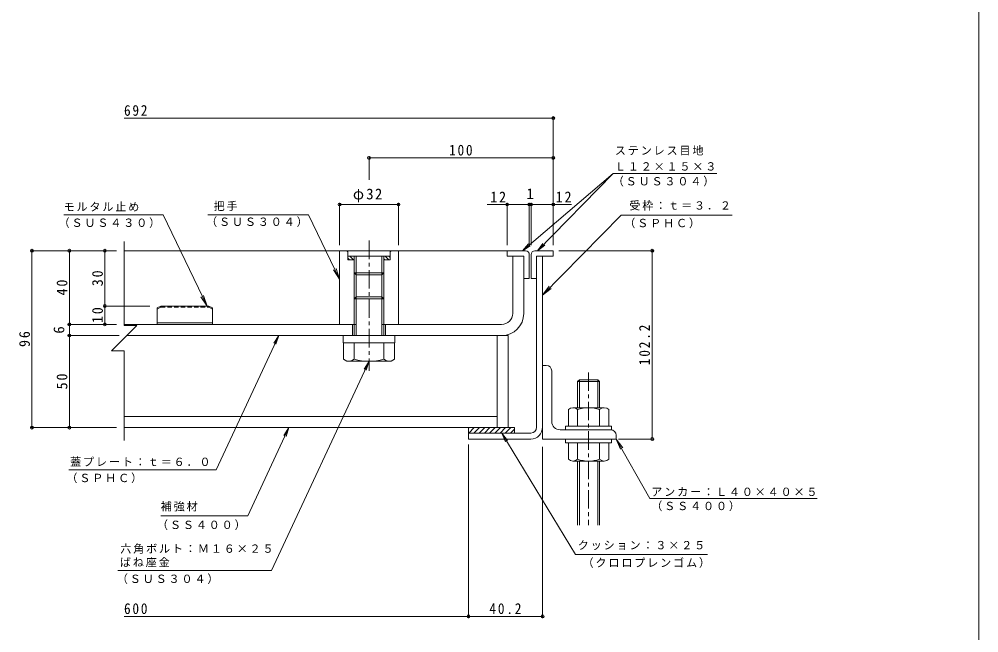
# Model space of a CAD drawing. Units: millimetres on the paper, enlarged 6 times, with parts at other scales. Extents: x -1914 to 2320, y -1648 to 1656.
# Drawn here: x -1899 to -337, y -343 to 657 of the extents above; entities that cross this region are included whole.
import ezdxf
from ezdxf.enums import TextEntityAlignment as Align

# ---------------------------------------------------------------- set-up
doc = ezdxf.new("R2010")
doc.units = ezdxf.units.MM
doc.header["$LTSCALE"] = 6
doc.header["$PDMODE"] = 32
doc.header["$PDSIZE"] = 4.8
doc.linetypes.add('CHAIN1', pattern=[8, 5, -1, 1, -1])
doc.linetypes.add('DASHED1', pattern=[1.8, 1.2, -0.6])
for name, color, linetype, lineweight in [('D-1', 2, 'Continuous', 9), ('D-2', 3, 'Continuous', 9), ('D-3', 4, 'Continuous', 9), ('D-5', 7, 'Continuous', 9), ('D-6', 6, 'Continuous', 9), ('D-8', 5, 'Continuous', 5), ('D-9', 134, 'Continuous', 5), ('D-C', 2, 'Continuous', 9), ('D-D', 5, 'Continuous', 5), ('D-E', 3, 'Continuous', 9), ('D-F', 7, 'Continuous', 9), ('F-0_F-0ﾚｲﾔ', 7, 'Continuous', 9)]:
    doc.layers.add(name, color=color, linetype=linetype, lineweight=lineweight)
doc.styles.add('ＭＳ ゴシック', font='')
doc.styles.get('ＭＳ ゴシック').set_extended_font_data('MS Gothic')

msp = doc.modelspace()

# ---------------------------------------------------------------- linework, layer by layer
at = {"layer": 'D-1'}
for p, q in [((-1056.754, -8.11), (-1056.754, 270.29)), ((-1047.154, -8.11), (-1047.154, 270.29)), ((-1167.754, -17.71), (-1167.754, -27.31)), ((-1066.354, -17.71), (-1167.754, -17.71)), ((-1167.754, -27.31), (-1066.354, -27.31))]:
    msp.add_line(p, q, dxfattribs=at)
for radius in [9.6, 19.2]:
    msp.add_arc((-1066.354, -8.11), radius, 270, 0, dxfattribs=at)
at = {"layer": 'D-2'}
for p, q in [((-1095.754, 177.29), (-1095.754, 270.291)), ((-1077.754, 270.291), (-1095.754, 270.291)), ((-1077.754, 177.29), (-1077.754, 270.291)), ((-1353.753, 159.29), (-1728.754, 159.29)), ((-1356.754, 159.29), (-1356.754, 141.29)), ((-1113.754, 159.29), (-1305.754, 159.29)), ((-1302.754, 159.29), (-1302.754, 141.29)), ((-1724.646, 141.29), (-1113.754, 141.29))]:
    msp.add_line(p, q, dxfattribs=at)
for radius in [18, 36]:
    msp.add_arc((-1113.754, 177.29), radius, 270, 0, dxfattribs=at)
at = {"layer": 'D-3'}
for p, q in [((-1104.754, 279.29), (-1728.754, 279.29)), ((-1104.754, 270.291), (-1077.754, 270.291)), ((-1077.754, 270.291), (-1077.754, 234.29)), ((-1068.754, 273.29), (-1068.754, 234.29)), ((-1065.754, 273.29), (-1065.754, 234.29)), ((-1059.754, 279.29), (-1029.754, 279.29)), ((-1056.754, 234.29), (-1056.754, 270.29)), ((-1077.754, 234.29), (-1068.754, 234.29)), ((-1056.754, 234.29), (-1065.754, 234.29)), ((-1674.754, 186.29), (-1668.754, 189.29)), ((-1668.754, 189.29), (-1590.754, 189.29)), ((-1584.754, 186.29), (-1590.754, 189.29)), ((-1674.754, 186.29), (-1674.754, 159.29)), ((-1584.754, 186.29), (-1584.754, 159.29)), ((-1584.754, 161.69), (-1674.754, 161.69)), ((-1584.754, 159.29), (-1674.754, 159.29))]:
    msp.add_line(p, q, dxfattribs=at)
at = {"layer": 'D-3', "linetype": 'DASHED1'}
for p, q in [((-1668.754, 187.212), (-1668.754, 189.29)), ((-1590.754, 187.212), (-1590.754, 189.29)), ((-1668.754, 187.212), (-1674.754, 184.212)), ((-1668.754, 187.212), (-1590.754, 187.212)), ((-1590.754, 187.212), (-1584.754, 184.212))]:
    msp.add_line(p, q, dxfattribs=at)
at = {"layer": 'D-3'}
for points in [[(-1074.754, 279.29), (-1104.754, 279.29), (-1104.754, 270.291)], [(-1029.754, 279.29), (-1029.754, 270.29), (-1056.754, 270.29)]]:
    msp.add_lwpolyline(points, dxfattribs=at)
for centre, start, end in [((-1074.754, 273.29), 0, 90), ((-1059.754, 273.29), 90, 180)]:
    msp.add_arc(centre, 6, start, end, dxfattribs=at)
at = {"layer": 'D-5'}
for p, q in [((-932.035, 404.937), (-1080.027, 279.29)), ((-763.163, 404.937), (-932.035, 404.937)), ((-1826.969, 337.968), (-1665.148, 337.968)), ((-1665.148, 337.968), (-1593.596, 189.29)), ((-1428.182, 337.968), (-1592.135, 337.968)), ((-1428.182, 337.968), (-1377.754, 233.183)), ((-738.102, 337.433), (-919.04, 337.433)), ((-1080.027, 279.29), (-1069.958, 290.408)), ((-1080.027, 279.29), (-1067.423, 287.423)), ((-1055.478, 279.29), (-1043.659, 288.527)), ((-1377.754, 233.183), (-1383.376, 250.283)), ((-1377.754, 233.183), (-1387.61, 248.245)), ((-1047.154, 207.031), (-1036.323, 221.408)), ((-1593.596, 189.29), (-1603.452, 204.352)), ((-1593.596, 189.29), (-1599.218, 206.39)), ((-1476.785, 141.29), (-1481.296, 126.985)), ((-1329.754, 99.29), (-1337.813, 86.639)), ((-1460.426, -8.71), (-1464.937, -23.015)), ((-1113.45, -18.017), (-1107.398, -31.742)), ((-1113.45, -18.017), (-1104.052, -29.708)), ((-993.495, -215.36), (-1113.45, -18.017)), ((-927.154, -27.31), (-916.332, -41.693)), ((-927.154, -27.31), (-920.424, -44.004)), ((-872.367, -124.318), (-927.154, -27.31)), ((-1578.857, -77.603), (-1818.658, -77.603)), ((-872.367, -124.318), (-600.098, -124.318)), ((-1527.352, -152.232), (-1668.962, -152.232)), ((-993.495, -215.36), (-778.612, -215.36)), ((-1488.611, -241.38), (-1738.802, -241.38))]:
    msp.add_line(p, q, dxfattribs=at)
for points in [[(-932.035, 404.937), (-1055.478, 279.29), (-1046.452, 291.271)], [(-919.04, 337.433), (-1047.154, 207.031), (-1032.971, 218.115)], [(-1578.857, -77.603), (-1476.785, 141.29), (-1484.845, 128.64)], [(-1488.611, -241.38), (-1329.754, 99.29), (-1334.264, 84.984)], [(-1527.352, -152.232), (-1460.426, -8.71), (-1468.486, -21.36)]]:
    msp.add_lwpolyline(points, dxfattribs=at)
at = {"layer": 'D-6'}
for p, q in [((-1167.754, -9.675), (-1166.788, -8.71)), ((-1167.754, -8.71), (-1092.754, -8.71)), ((-1167.754, -8.71), (-1167.754, -17.71)), ((-1167.303, -17.71), (-1158.303, -8.71)), ((-1158.818, -17.71), (-1149.818, -8.71)), ((-1150.333, -17.71), (-1141.333, -8.71)), ((-1141.848, -17.71), (-1132.848, -8.71)), ((-1133.363, -17.71), (-1124.362, -8.71)), ((-1124.877, -17.71), (-1115.877, -8.71)), ((-1116.392, -17.71), (-1107.392, -8.71)), ((-1107.906, -17.71), (-1098.906, -8.71)), ((-1099.421, -17.71), (-1092.754, -11.042)), ((-1092.754, -8.71), (-1092.754, -17.71))]:
    msp.add_line(p, q, dxfattribs=at)
at = {"layer": 'D-8'}
for p, q in [((-1121.254, 141.29), (-1103.254, 141.29)), ((-1121.254, 141.29), (-1121.254, -8.71)), ((-1103.254, 141.29), (-1103.254, -8.71)), ((-1121.254, -8.71), (-1103.254, -8.71))]:
    msp.add_line(p, q, dxfattribs=at)
at = {"layer": 'D-9'}
for p, q in [((-1121.254, 141.29), (-1724.646, 141.29)), ((-1121.254, -8.71), (-1121.254, 141.29)), ((-1371.454, 129.29), (-1371.454, 102.667)), ((-1353.753, 102.581), (-1353.753, 129.29)), ((-1305.754, 102.581), (-1305.754, 129.29)), ((-1288.054, 129.29), (-1288.054, 102.581)), ((-1365.728, 99.362), (-1371.454, 102.667)), ((-1293.754, 99.29), (-1365.604, 99.29)), ((-1293.754, 99.29), (-1288.054, 102.581)), ((-1121.254, 9.29), (-1728.754, 9.29)), ((-1121.254, -8.71), (-1728.754, -8.71))]:
    msp.add_line(p, q, dxfattribs=at)
for centre, radius, start, end in [((-1364.981, 119.994), 20.718, 267.86055, 302.81094), ((-1329.754, 188.449), 89.159, 254.38446, 285.61554), ((-1294.527, 119.994), 20.718, 237.18906, 272.13945)]:
    msp.add_arc(centre, radius, start, end, dxfattribs=at)
at = {"layer": 'D-C', "linetype": 'CHAIN1'}
msp.add_line((-1329.754, 295.896), (-1329.754, 83.912), dxfattribs=at)
at = {"layer": 'D-C'}
for p, q in [((-1377.754, 279.291), (-1365.754, 279.291)), ((-1377.754, 159.29), (-1377.754, 279.291)), ((-1364.254, 277.791), (-1365.754, 279.291)), ((-1295.254, 279.291), (-1364.254, 279.291)), ((-1364.254, 264.29), (-1364.254, 279.291)), ((-1295.254, 270.291), (-1364.254, 270.291)), ((-1361.314, 264.29), (-1364.254, 267.23)), ((-1354.951, 264.29), (-1360.951, 270.291)), ((-1353.753, 269.457), (-1354.587, 270.291)), ((-1353.753, 141.29), (-1353.753, 270.291)), ((-1350.754, 141.29), (-1350.754, 270.291)), ((-1308.754, 141.29), (-1308.754, 270.291)), ((-1305.754, 254.557), (-1305.754, 270.291)), ((-1304.039, 264.29), (-1305.754, 266.005)), ((-1297.675, 264.29), (-1303.674, 270.291)), ((-1295.254, 268.233), (-1297.311, 270.291)), ((-1293.753, 279.291), (-1295.254, 277.791)), ((-1295.254, 264.29), (-1295.254, 279.291)), ((-1281.753, 279.291), (-1293.753, 279.291)), ((-1281.753, 159.29), (-1281.753, 279.291)), ((-1353.753, 264.29), (-1364.254, 264.29)), ((-1295.254, 264.29), (-1305.754, 264.29)), ((-1305.754, 141.29), (-1305.754, 254.557)), ((-1305.754, 243.291), (-1353.753, 243.291)), ((-1305.754, 243.453), (-1308.754, 240.29)), ((-1350.754, 204.29), (-1353.753, 201.29)), ((-1308.754, 204.29), (-1350.754, 204.29)), ((-1305.754, 201.29), (-1308.754, 204.29)), ((-1305.754, 201.29), (-1353.753, 201.29)), ((-1377.754, 159.29), (-1350.754, 159.29)), ((-1281.753, 159.29), (-1308.754, 159.29))]:
    msp.add_line(p, q, dxfattribs=at)
at = {"layer": 'D-C', "color": 134, "lineweight": 5}
for p, q in [((-1371.754, 141.29), (-1287.754, 141.29)), ((-1287.754, 141.29), (-1287.754, 129.29))]:
    msp.add_line(p, q, dxfattribs=at)
at = {"layer": 'D-C'}
msp.add_lwpolyline([(-1308.754, 240.29), (-1350.754, 240.29), (-1353.753, 243.291)], dxfattribs=at)
at = {"layer": 'D-C', "color": 134, "lineweight": 5}
msp.add_lwpolyline([(-1371.754, 141.29), (-1371.754, 129.29), (-1287.754, 129.29)], dxfattribs=at)
at = {"layer": 'D-D', "linetype": 'CHAIN1'}
msp.add_line((-972.154, 81.29), (-972.154, -167.885), dxfattribs=at)
at = {"layer": 'D-D'}
for p, q in [((-987.153, 69.29), (-990.154, 66.29)), ((-990.154, 66.29), (-954.154, 66.29)), ((-990.154, 66.29), (-990.154, 23.69)), ((-987.153, 69.29), (-957.153, 69.29)), ((-987.153, 69.29), (-987.153, 23.69)), ((-954.154, 66.29), (-957.153, 69.29)), ((-957.153, 69.29), (-957.153, 23.69)), ((-954.154, 66.29), (-954.154, 23.69)), ((-1005.154, -6.31), (-1005.154, 20.69)), ((-997.664, 23.69), (-946.644, 23.69)), ((-990.154, -6.31), (-990.154, 20.69)), ((-954.154, -6.31), (-954.154, 20.69)), ((-939.154, -6.31), (-939.154, 20.69)), ((-1009.653, -6.31), (-934.654, -6.31)), ((-1009.653, -6.31), (-1009.653, -12.31)), ((-1009.653, -12.31), (-934.654, -12.31)), ((-934.654, -6.31), (-934.654, -12.31)), ((-1009.653, -27.31), (-934.654, -27.31)), ((-1009.653, -27.31), (-1009.653, -33.31)), ((-934.654, -27.31), (-934.654, -33.31)), ((-1009.653, -33.31), (-934.654, -33.31)), ((-1005.154, -33.31), (-1005.154, -60.31)), ((-990.154, -33.31), (-990.154, -60.31)), ((-954.154, -33.31), (-954.154, -60.31)), ((-939.154, -33.31), (-939.154, -60.31)), ((-997.664, -63.31), (-946.644, -63.31)), ((-990.154, -63.31), (-990.154, -167.885)), ((-987.153, -63.31), (-987.153, -167.885)), ((-957.153, -63.31), (-957.153, -167.885)), ((-954.154, -63.31), (-954.154, -167.885))]:
    msp.add_line(p, q, dxfattribs=at)
for centre, radius, start, end in [((-997.655, 12.815), 10.875, 46.39719, 133.60283), ((-972.154, -31.81), 55.5, 71.07536, 108.92465), ((-946.655, 12.815), 10.875, 46.39719, 133.60283), ((-997.655, -52.435), 10.875, 226.39719, 313.60283), ((-972.154, -7.81), 55.5, 251.07536, 288.92465), ((-946.655, -52.435), 10.875, 226.39719, 313.60283)]:
    msp.add_arc(centre, radius, start, end, dxfattribs=at)
at = {"layer": 'D-E'}
for p, q in [((-1041.154, 92.69), (-1047.154, 92.69)), ((-1047.154, -27.31), (-1047.154, 92.69)), ((-1032.154, 1.19), (-1032.154, 83.69)), ((-1018.654, -12.31), (-936.154, -12.31)), ((-927.154, -27.31), (-1047.154, -27.31)), ((-927.154, -21.31), (-927.154, -27.31))]:
    msp.add_line(p, q, dxfattribs=at)
for centre, radius, start, end in [((-1041.154, 83.69), 9, 0, 90), ((-1018.654, 1.19), 13.5, 180, 270), ((-936.154, -21.31), 9, 0, 90)]:
    msp.add_arc(centre, radius, start, end, dxfattribs=at)
at = {"layer": 'D-F'}
for p, q in [((-1029.754, 495.305), (-1728.754, 495.305)), ((-1029.754, 288.29), (-1029.754, 498.305)), ((-1329.754, 394.663), (-1329.754, 433.612)), ((-1029.754, 430.612), (-1329.754, 430.612)), ((-1029.754, 430.505), (-1029.754, 427.612)), ((-1377.754, 288.29), (-1377.754, 357.634)), ((-1281.753, 354.634), (-1377.754, 354.634)), ((-1281.753, 288.29), (-1281.753, 357.634)), ((-1068.754, 354.634), (-1137.52, 354.634)), ((-1104.754, 288.29), (-1104.754, 357.634)), ((-1068.754, 288.29), (-1068.754, 357.634)), ((-1065.754, 354.634), (-1068.754, 354.634)), ((-1065.754, 288.29), (-1065.754, 357.634)), ((-1000.208, 354.634), (-1065.754, 354.634)), ((-1728.754, 294.555), (-1728.754, 157.827)), ((-1880.6, 279.29), (-1740.754, 279.29)), ((-1878.8, 279.29), (-1878.8, -8.71)), ((-1817.787, 159.29), (-1817.787, 279.29)), ((-1759.972, 189.29), (-1759.972, 279.29)), ((-1020.754, 279.29), (-865.54, 279.29)), ((-868.54, -27.31), (-868.54, 279.29)), ((-1761.772, 189.29), (-1686.754, 189.29)), ((-1759.972, 159.29), (-1759.972, 189.29)), ((-1819.587, 159.29), (-1740.754, 159.29)), ((-1817.787, 141.29), (-1817.787, 159.29)), ((-1819.587, 141.29), (-1736.646, 141.29)), ((-1817.787, -8.71), (-1817.787, 141.29)), ((-1728.754, 116.538), (-1749.398, 116.538)), ((-1728.754, 116.538), (-1728.754, -29.964)), ((-1880.6, -8.71), (-1740.754, -8.71)), ((-865.54, -27.31), (-923.544, -27.31)), ((-1167.754, -36.31), (-1167.754, -319.196)), ((-1047.154, -40.139), (-1047.154, -319.196)), ((-1167.754, -316.196), (-1728.754, -316.196)), ((-1047.154, -316.196), (-1167.754, -316.196))]:
    msp.add_line(p, q, dxfattribs=at)
msp.add_lwpolyline([(-1728.754, 157.827), (-1708.109, 157.827), (-1749.398, 116.538)], dxfattribs=at)
for p in [(-1029.754, 495.305), (-1329.754, 430.612), (-1029.754, 430.612), (-1377.754, 354.634), (-1281.753, 354.634), (-1104.754, 354.634), (-1068.754, 354.634), (-1065.754, 354.634), (-1029.754, 354.634), (-1878.8, 279.29), (-1817.787, 279.29), (-1759.972, 279.29), (-868.54, 279.29), (-1759.972, 189.29), (-1817.787, 159.29), (-1759.972, 159.29), (-1817.787, 141.29), (-1878.8, -8.71), (-1817.787, -8.71), (-868.54, -27.31), (-1167.754, -316.196), (-1047.154, -316.196)]:
    msp.add_point(p, dxfattribs=at)
at = {"layer": 'F-0_F-0ﾚｲﾔ'}
msp.add_line((-336.7, -1533), (-336.7, 1656), dxfattribs=at)

# ---------------------------------------------------------------- texts
at = {"layer": 'D-5', "char_height": 13.2, "attachment_point": 7, "style": 'ＭＳ ゴシック'}
for s, insert in [('\\T1.17;ステンレス目地', (-929.435, 434.529)), ('\\T1.17;Ｌ１２×１５×３', (-929.435, 409.734)), ('\\T1.17;（ＳＵＳ３０４）', (-932.885, 384.029)), ('\\T1.17;把手', (-1582.833, 343.871)), ('\\T1.17;受枠：ｔ＝３．２', (-905.873, 344.824)), ('\\T1.17;モルタル止め', (-1827.208, 343.37)), ('\\T1.17;（ＳＵＳ４３０）', (-1835.344, 316.425)), ('\\T1.17;（ＳＵＳ３０４）', (-1595.1, 318.025)), ('\\T1.17;（ＳＰＨＣ）', (-914.041, 315.926)), ('\\T1.17;蓋プレート：ｔ＝６．０', (-1816.547, -72.058)), ('\\T1.17;（ＳＰＨＣ）', (-1822.576, -99.273)), ('\\T1.17;アンカー：Ｌ４０×４０×５', (-870.098, -120.742)), ('\\T1.17;補強材', (-1668.962, -145.346)), ('\\T1.17;（ＳＳ４００）', (-870.098, -144.884)), ('\\T1.17;（ＳＳ４００）', (-1675.082, -175.66)), ('\\T1.17;六角ボルト：Ｍ１６×２５', (-1734.885, -214.168)), ('\\T1.17;クッション：３×２５', (-989.796, -208.331)), ('\\T1.17;ばね座金', (-1735.513, -236.201)), ('\\T1.17;（クロロプレンゴム）', (-982.021, -237.297)), ('\\T1.17;（ＳＵＳ３０４）', (-1740.47, -263.537))]:
    msp.add_mtext(s, dxfattribs=dict(at, insert=insert))
at = {"layer": 'D-F', "color": 2, "style": 'ＭＳ ゴシック'}
msp.add_text('1', height=17.6, dxfattribs=at).set_placement((-1073.254, 358.234), align=Align.BOTTOM_LEFT)
msp.add_text('6', height=17.6, rotation=90, dxfattribs=at).set_placement((-1820.787, 144.29), align=Align.BOTTOM_LEFT)
at = {"layer": 'D-F', "color": 2, "char_height": 17.6, "attachment_point": 7, "style": 'ＭＳ ゴシック'}
for s, insert in [('\\T1.27;\\W0.9;692', (-1728.754, 498.905)), ('\\T1.27;\\W0.9;100', (-1199.254, 434.212)), ('\\T1.19;φ32', (-1356.004, 358.234)), ('\\T1.27;\\W0.95;12', (-1132.337, 358.234)), ('\\T1.27;\\W0.95;12', (-1025.767, 358.234)), ('\\T1.27;\\W0.9;600', (-1728.754, -312.596)), ('\\T1.28;\\W0.9;40.2', (-1133.704, -312.596))]:
    msp.add_mtext(s, dxfattribs=dict(at, insert=insert))
at = {"layer": 'D-F', "color": 2, "char_height": 17.6, "attachment_point": 7, "rotation": 90, "style": 'ＭＳ ゴシック'}
for s, insert in [('\\T1.27;\\W0.95;30', (-1762.972, 221.54)), ('\\T1.27;\\W0.95;40', (-1820.787, 206.54)), ('\\T1.27;\\W0.95;10', (-1762.972, 161.54)), ('\\T1.28;\\W0.9;102.2', (-872.14, 92.99)), ('\\T1.27;\\W0.95;96', (-1881.8, 122.54)), ('\\T1.27;\\W0.95;50', (-1820.787, 53.54))]:
    msp.add_mtext(s, dxfattribs=dict(at, insert=insert))

doc.saveas('drawing.dxf')
